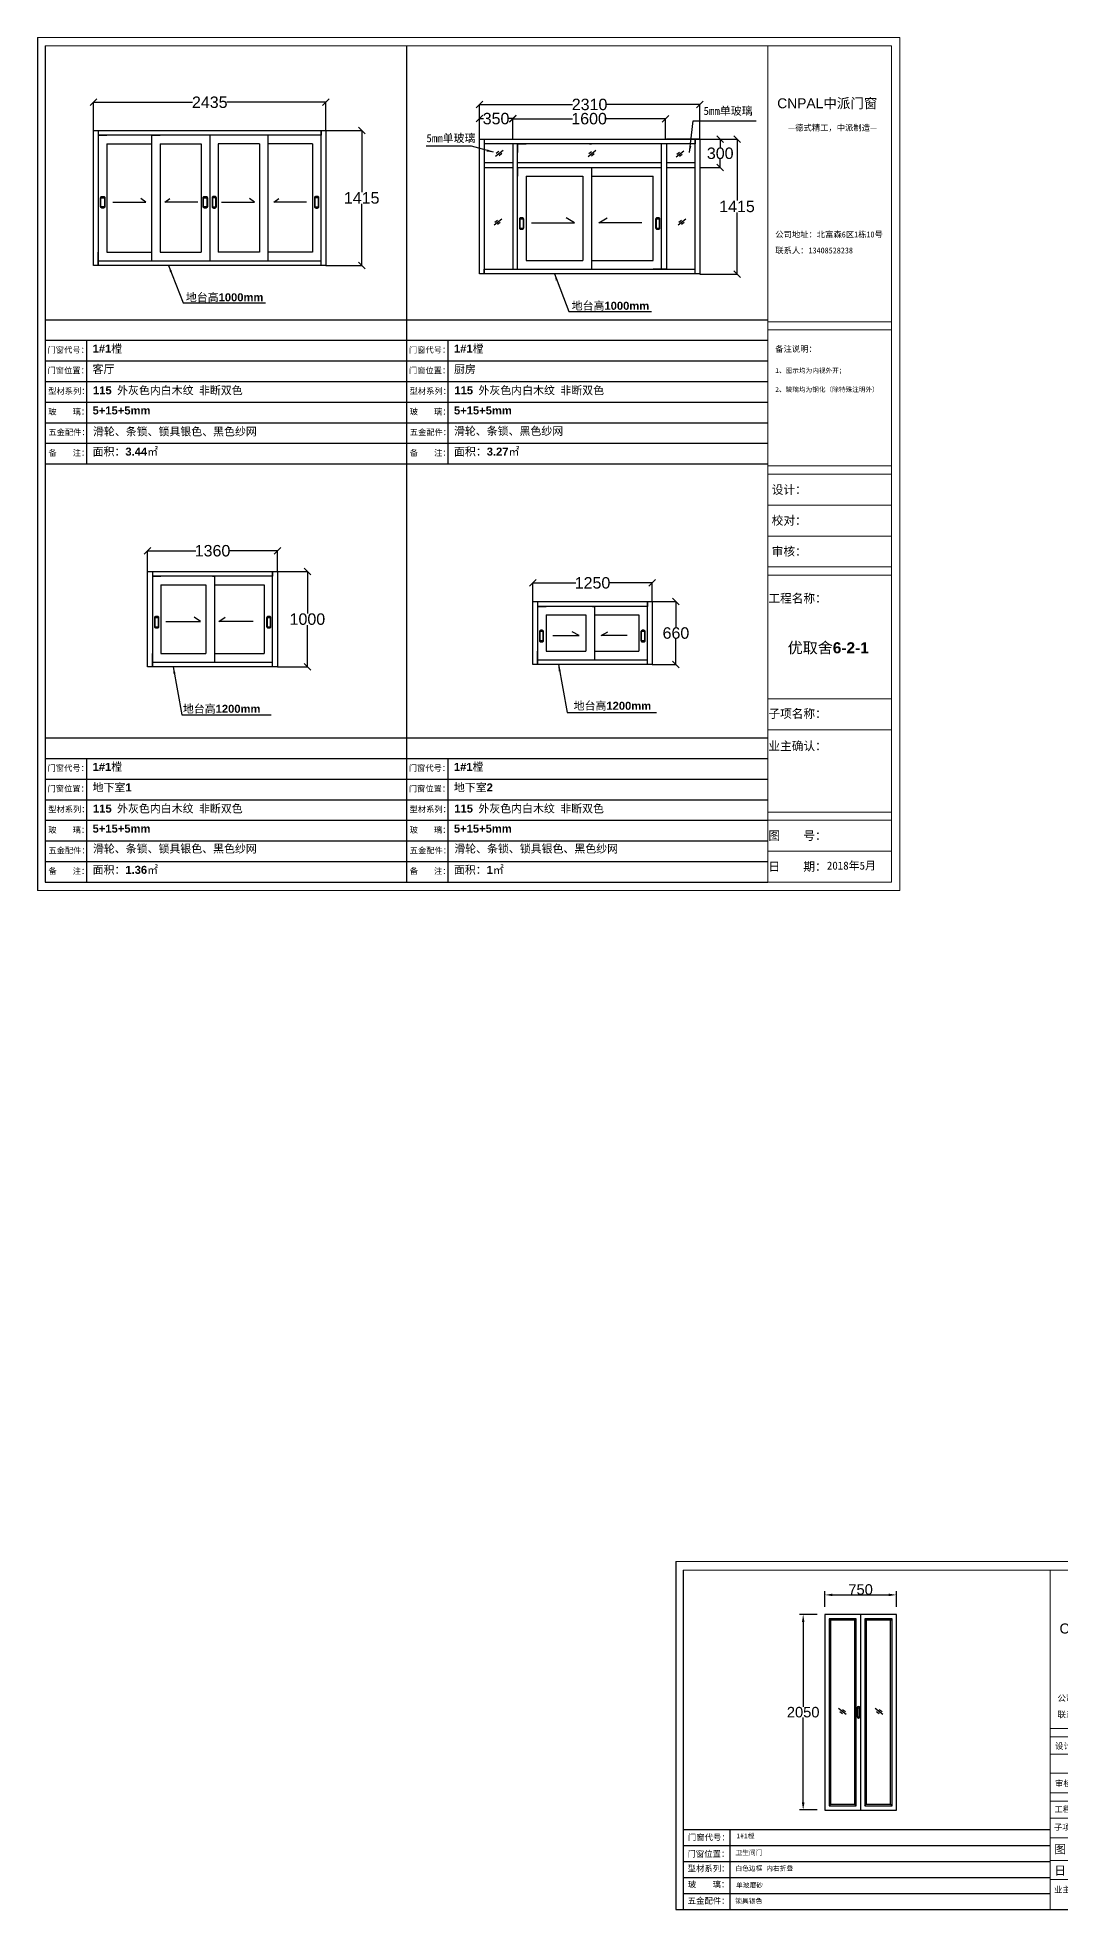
# Model space of a CAD drawing. Header units: inches. Extents: x -138455 to 599497, y -747149 to 13167.
# Drawn here: x 35812 to 46532, y -6471 to 13157 of the extents above; entities that cross this region are included whole.
import ezdxf

# ---------------------------------------------------------------- set-up
doc = ezdxf.new("R2010")
doc.units = ezdxf.units.IN
doc.header["$MEASUREMENT"] = 0
doc.header["$PDMODE"] = 35
doc.header["$PDSIZE"] = -3
doc.layers.add('0 @ 1', color=7, linetype='Continuous')
doc.styles.add('Annotative', font='arialbd.ttf')
doc.styles.add('MtXpl_', font='')
doc.styles.get("Standard").update_dxf_attribs({"font": 'arial.ttf'})
doc.styles.get('MtXpl_').set_extended_font_data('SimSun')
doc.dimstyles.new('Annotative', dxfattribs={"dimscale": 0, "dimtxt": 120, "dimasz": 70, "dimexe": 0.18, "dimexo": 0.0625, "dimgap": 0.09, "dimtad": 0, "dimtih": 1, "dimtoh": 1, "dimdec": 0, "dimzin": 0, "dimdsep": 46, "dimtxsty": 'Standard', "dimblk": 'OBLIQUE', "dimcen": 0.09, "dimadec": 0, "dimazin": 0, "dimtfac": 1, "dimtdec": 0, "dimtofl": 0, "dimtmove": 0, "dimatfit": 3, "dimfxl": 0, "dimtolj": 1, "dimtzin": 0, "dimarcsym": 0})
doc.dimstyles.get("Standard").update_dxf_attribs({"dimtxt": 80, "dimasz": 70, "dimexe": 40, "dimexo": 80, "dimgap": 0, "dimtad": 1, "dimtih": 1, "dimtoh": 1, "dimdec": 0, "dimzin": 0, "dimdsep": 46, "dimtxsty": 'Standard', "dimcen": 0.09, "dimadec": 0, "dimazin": 0, "dimtfac": 1, "dimtdec": 0, "dimtofl": 0, "dimtmove": 0, "dimatfit": 3, "dimfxl": 0, "dimtolj": 1, "dimtzin": 0, "dimarcsym": 0})

# ---------------------------------------------------------------- blocks, each defined once
blk = doc.blocks.new('*D47')
at = {"color": 0, "lineweight": -2, "transparency": 16777216}
for p, q in [((41751, 843), (41564, 843)), ((41604, 763), (41604, -126)), ((41604, -1127), (41604, -239)), ((41751, -1207), (41564, -1207))]:
    blk.add_line(p, q, dxfattribs=at)
at = {"color": 0, "transparency": 16777216}
for points in [[(41591, 763), (41618, 763), (41604, 843)], [(41591, -1127), (41618, -1127), (41604, -1207)]]:
    blk.add_solid(points, dxfattribs=at)
at = {"layer": 'Defpoints', "color": 0, "transparency": 16777216}
for p in [(41831, 843), (41604, -1207), (41831, -1207)]:
    blk.add_point(p, dxfattribs=at)
at = {"color": 0, "transparency": 16777216, "insert": (41604, -182), "char_height": 110, "attachment_point": 5}
blk.add_mtext('\\A1;2050', dxfattribs=at)
blk = doc.blocks.new('*D48')
at = {"color": 0, "lineweight": -2, "transparency": 16777216}
for p, q in [((41831, 923), (41831, 1088)), ((41911, 1048), (42501, 1048)), ((42581, 923), (42581, 1088))]:
    blk.add_line(p, q, dxfattribs=at)
at = {"color": 0, "transparency": 16777216}
for points in [[(41911, 1061), (41911, 1035), (41831, 1048)], [(42501, 1061), (42501, 1035), (42581, 1048)]]:
    blk.add_solid(points, dxfattribs=at)
at = {"layer": 'Defpoints', "color": 0, "transparency": 16777216}
for p in [(42581, 1048), (41831, 843), (42581, 843)]:
    blk.add_point(p, dxfattribs=at)
at = {"color": 0, "transparency": 16777216, "insert": (42206, 1104), "char_height": 110, "attachment_point": 5}
blk.add_mtext('\\A1;750', dxfattribs=at)
blk = doc.blocks.new('_Oblique')
at = {"color": 0, "linetype": 'ByBlock', "lineweight": -2}
blk.add_line((-0.5, -0.5), (0.5, 0.5), dxfattribs=at)
blk = doc.blocks.new('*D345')
at = {"color": 0, "lineweight": -2, "transparency": 16777216}
for p, q in [((36399, 12181), (36399, 12478)), ((36399, 12477), (37436, 12477)), ((38834, 12477), (37797, 12477)), ((38834, 12181), (38834, 12478))]:
    blk.add_line(p, q, dxfattribs=at)
at = {"layer": 'Defpoints', "color": 0, "transparency": 16777216}
for p in [(38834, 12477), (36399, 12181), (38834, 12181)]:
    blk.add_point(p, dxfattribs=at)
at = {"color": 0, "lineweight": -2, "transparency": 16777216, "xscale": 70, "yscale": 70, "zscale": 70, "rotation": 180}
blk.add_blockref('_Oblique', (36399, 12477), dxfattribs=at)
at = {"color": 0, "lineweight": -2, "transparency": 16777216, "xscale": 70, "yscale": 70, "zscale": 70}
blk.add_blockref('_Oblique', (38834, 12477), dxfattribs=at)
at = {"color": 0, "transparency": 16777216, "insert": (37617, 12477), "char_height": 120, "attachment_point": 5}
blk.add_mtext('\\A1;2435', dxfattribs=at)
blk = doc.blocks.new('*D346')
at = {"color": 0, "lineweight": -2, "transparency": 16777216}
for p, q in [((38834, 12181), (39209, 12181)), ((39209, 12181), (39209, 11535)), ((39209, 10766), (39209, 11412)), ((38834, 10766), (39209, 10766))]:
    blk.add_line(p, q, dxfattribs=at)
at = {"layer": 'Defpoints', "color": 0, "transparency": 16777216}
for p in [(38834, 12181), (38834, 10766), (39209, 10766)]:
    blk.add_point(p, dxfattribs=at)
at = {"color": 0, "lineweight": -2, "transparency": 16777216, "xscale": 70, "yscale": 70, "zscale": 70}
for p, rotation in [((39209, 12181), 90), ((39209, 10766), 270)]:
    blk.add_blockref('_Oblique', p, dxfattribs=dict(at, rotation=rotation))
at = {"color": 0, "transparency": 16777216, "insert": (39209, 11474), "char_height": 120, "attachment_point": 5}
blk.add_mtext('\\A1;1415', dxfattribs=at)
blk = doc.blocks.new('*D355')
at = {"color": 0, "lineweight": -2, "transparency": 16777216}
for p, q in [((36966, 7558), (36966, 7776)), ((36966, 7775), (37472, 7775)), ((38326, 7775), (37819, 7775)), ((38326, 7558), (38326, 7776))]:
    blk.add_line(p, q, dxfattribs=at)
at = {"layer": 'Defpoints', "color": 0, "transparency": 16777216}
for p in [(38326, 7775), (36966, 7558), (38326, 7558)]:
    blk.add_point(p, dxfattribs=at)
at = {"color": 0, "lineweight": -2, "transparency": 16777216, "xscale": 70, "yscale": 70, "zscale": 70, "rotation": 180}
blk.add_blockref('_Oblique', (36966, 7775), dxfattribs=at)
at = {"color": 0, "lineweight": -2, "transparency": 16777216, "xscale": 70, "yscale": 70, "zscale": 70}
blk.add_blockref('_Oblique', (38326, 7775), dxfattribs=at)
at = {"color": 0, "transparency": 16777216, "insert": (37646, 7775), "char_height": 120, "attachment_point": 5}
blk.add_mtext('\\A1;1360', dxfattribs=at)
blk = doc.blocks.new('*D356')
at = {"color": 0, "lineweight": -2, "transparency": 16777216}
for p, q in [((38326, 7558), (38640, 7558)), ((38640, 7558), (38640, 7119)), ((38640, 6558), (38640, 6996)), ((38326, 6558), (38640, 6558))]:
    blk.add_line(p, q, dxfattribs=at)
at = {"layer": 'Defpoints', "color": 0, "transparency": 16777216}
for p in [(38326, 7558), (38326, 6558), (38640, 6558)]:
    blk.add_point(p, dxfattribs=at)
at = {"color": 0, "lineweight": -2, "transparency": 16777216, "xscale": 70, "yscale": 70, "zscale": 70}
for p, rotation in [((38640, 7558), 90), ((38640, 6558), 270)]:
    blk.add_blockref('_Oblique', p, dxfattribs=dict(at, rotation=rotation))
at = {"color": 0, "transparency": 16777216, "insert": (38640, 7058), "char_height": 120, "attachment_point": 5}
blk.add_mtext('\\A1;1000', dxfattribs=at)
blk = doc.blocks.new('*D357')
at = {"color": 0, "lineweight": -2, "transparency": 16777216}
for p, q in [((41003, 7242), (41003, 7438)), ((41003, 7438), (41454, 7438)), ((42253, 7438), (41801, 7438)), ((42253, 7242), (42253, 7438))]:
    blk.add_line(p, q, dxfattribs=at)
at = {"layer": 'Defpoints', "color": 0, "transparency": 16777216}
for p in [(42253, 7438), (41003, 7242), (42253, 7242)]:
    blk.add_point(p, dxfattribs=at)
at = {"color": 0, "lineweight": -2, "transparency": 16777216, "xscale": 70, "yscale": 70, "zscale": 70, "rotation": 180}
blk.add_blockref('_Oblique', (41003, 7438), dxfattribs=at)
at = {"color": 0, "lineweight": -2, "transparency": 16777216, "xscale": 70, "yscale": 70, "zscale": 70}
blk.add_blockref('_Oblique', (42253, 7438), dxfattribs=at)
at = {"color": 0, "transparency": 16777216, "insert": (41628, 7438), "char_height": 120, "attachment_point": 5}
blk.add_mtext('\\A1;1250', dxfattribs=at)
blk = doc.blocks.new('*D358')
at = {"color": 0, "lineweight": -2, "transparency": 16777216}
for p, q in [((42253, 7242), (42502, 7242)), ((42502, 7242), (42502, 6974)), ((42502, 6582), (42502, 6851)), ((42253, 6582), (42502, 6582))]:
    blk.add_line(p, q, dxfattribs=at)
at = {"layer": 'Defpoints', "color": 0, "transparency": 16777216}
for p in [(42253, 7242), (42253, 6582), (42502, 6582)]:
    blk.add_point(p, dxfattribs=at)
at = {"color": 0, "lineweight": -2, "transparency": 16777216, "xscale": 70, "yscale": 70, "zscale": 70}
for p, rotation in [((42502, 7242), 90), ((42502, 6582), 270)]:
    blk.add_blockref('_Oblique', p, dxfattribs=dict(at, rotation=rotation))
at = {"color": 0, "transparency": 16777216, "insert": (42502, 6912), "char_height": 120, "attachment_point": 5}
blk.add_mtext('\\A1;660', dxfattribs=at)
blk = doc.blocks.new('*D41')
at = {"color": 0, "lineweight": -2, "transparency": 16777216}
for p, q in [((31363, -7867), (31363, -7505)), ((31363, -7505), (32338, -7505)), ((33673, -7505), (32698, -7505)), ((33673, -7867), (33673, -7505))]:
    blk.add_line(p, q, dxfattribs=at)
at = {"layer": 'Defpoints', "color": 0, "transparency": 16777216}
for p in [(33673, -7505), (31363, -7867), (33673, -7867)]:
    blk.add_point(p, dxfattribs=at)
at = {"color": 0, "lineweight": -2, "transparency": 16777216, "xscale": 70, "yscale": 70, "zscale": 70, "rotation": 180}
blk.add_blockref('_Oblique', (31363, -7505), dxfattribs=at)
at = {"color": 0, "lineweight": -2, "transparency": 16777216, "xscale": 70, "yscale": 70, "zscale": 70}
blk.add_blockref('_Oblique', (33673, -7505), dxfattribs=at)
at = {"color": 0, "transparency": 16777216, "insert": (32518, -7505), "char_height": 120, "attachment_point": 5}
blk.add_mtext('\\A1;2310', dxfattribs=at)
blk = doc.blocks.new('*D42')
at = {"color": 0, "lineweight": -2, "transparency": 16777216}
for p, q in [((31363, -7867), (31363, -7653)), ((31363, -7653), (31406, -7653)), ((31713, -7653), (31671, -7653)), ((31713, -7867), (31713, -7653))]:
    blk.add_line(p, q, dxfattribs=at)
at = {"layer": 'Defpoints', "color": 0, "transparency": 16777216}
for p in [(31713, -7653), (31363, -7867), (31713, -7867)]:
    blk.add_point(p, dxfattribs=at)
at = {"color": 0, "lineweight": -2, "transparency": 16777216, "xscale": 70, "yscale": 70, "zscale": 70, "rotation": 180}
blk.add_blockref('_Oblique', (31363, -7653), dxfattribs=at)
at = {"color": 0, "lineweight": -2, "transparency": 16777216, "xscale": 70, "yscale": 70, "zscale": 70}
blk.add_blockref('_Oblique', (31713, -7653), dxfattribs=at)
at = {"color": 0, "transparency": 16777216, "insert": (31538, -7653), "char_height": 120, "attachment_point": 5}
blk.add_mtext('\\A1;350', dxfattribs=at)
blk = doc.blocks.new('*D43')
at = {"color": 0, "lineweight": -2, "transparency": 16777216}
for p, q in [((31713, -7867), (31713, -7654)), ((31713, -7654), (32340, -7654)), ((33313, -7654), (32687, -7654)), ((33313, -7867), (33313, -7654))]:
    blk.add_line(p, q, dxfattribs=at)
at = {"layer": 'Defpoints', "color": 0, "transparency": 16777216}
for p in [(33313, -7654), (31713, -7867), (33313, -7867)]:
    blk.add_point(p, dxfattribs=at)
at = {"color": 0, "lineweight": -2, "transparency": 16777216, "xscale": 70, "yscale": 70, "zscale": 70, "rotation": 180}
blk.add_blockref('_Oblique', (31713, -7654), dxfattribs=at)
at = {"color": 0, "lineweight": -2, "transparency": 16777216, "xscale": 70, "yscale": 70, "zscale": 70}
blk.add_blockref('_Oblique', (33313, -7654), dxfattribs=at)
at = {"color": 0, "transparency": 16777216, "insert": (32513, -7654), "char_height": 120, "attachment_point": 5}
blk.add_mtext('\\A1;1600', dxfattribs=at)
blk = doc.blocks.new('*D44')
at = {"color": 0, "lineweight": -2, "transparency": 16777216}
for p, q in [((33673, -7867), (34064, -7867)), ((34063, -7867), (34063, -8513)), ((34063, -9282), (34063, -8636)), ((33673, -9282), (34064, -9282))]:
    blk.add_line(p, q, dxfattribs=at)
at = {"layer": 'Defpoints', "color": 0, "transparency": 16777216}
for p in [(33673, -7867), (33673, -9282), (34063, -9282)]:
    blk.add_point(p, dxfattribs=at)
at = {"color": 0, "lineweight": -2, "transparency": 16777216, "xscale": 70, "yscale": 70, "zscale": 70}
for p, rotation in [((34063, -7867), 90), ((34063, -9282), 270)]:
    blk.add_blockref('_Oblique', p, dxfattribs=dict(at, rotation=rotation))
at = {"color": 0, "transparency": 16777216, "insert": (34063, -8574), "char_height": 120, "attachment_point": 5}
blk.add_mtext('\\A1;1415', dxfattribs=at)
blk = doc.blocks.new('*D45')
at = {"color": 0, "lineweight": -2, "transparency": 16777216}
for p, q in [((33673, -7867), (33887, -7867)), ((33887, -7867), (33887, -7955)), ((33673, -8167), (33887, -8167)), ((33887, -8167), (33887, -8078))]:
    blk.add_line(p, q, dxfattribs=at)
at = {"layer": 'Defpoints', "color": 0, "transparency": 16777216}
for p in [(33673, -7867), (33673, -8167), (33887, -8167)]:
    blk.add_point(p, dxfattribs=at)
at = {"color": 0, "lineweight": -2, "transparency": 16777216, "xscale": 70, "yscale": 70, "zscale": 70}
for p, rotation in [((33887, -7867), 90), ((33887, -8167), 270)]:
    blk.add_blockref('_Oblique', p, dxfattribs=dict(at, rotation=rotation))
at = {"color": 0, "transparency": 16777216, "insert": (33887, -8017), "char_height": 120, "attachment_point": 5}
blk.add_mtext('\\A1;300', dxfattribs=at)
blk = doc.blocks.new('hh1xz')
at = {"lineweight": 5}
for p, q in [((40270.8, 1396.5), (45594.7, 1396.5)), ((45594.7, 1396.5), (45594.7, -2250.9)), ((40345.5, 1308.8), (45507, 1308.8)), ((44191.2, 1308.8), (44191.2, -2250.9)), ((45507, 1308.8), (45507, -2250.9)), ((44191.2, -352.4), (45507, -352.4)), ((44191.2, -440.1), (45507, -440.1)), ((44191.2, -621), (45507, -621)), ((44191.2, -822.1), (45507, -822.1)), ((44191.2, -1026.5), (45507, -1026.5)), ((44191.2, -1114.2), (45507, -1114.2)), ((44191.2, -1291.6), (45507, -1291.6)), ((44191.2, -1499.5), (45507, -1499.5)), ((44191.2, -1735.6), (45507, -1735.6)), ((44191.2, -1934.6), (45507, -1934.6))]:
    blk.add_line(p, q, dxfattribs=at)
for p, q in [((40270.8, 1396.5), (40270.8, -2250.9)), ((40345.5, 1308.8), (40345.5, -2250.9)), ((41890.7, 782.6), (41875.7, 797.6)), ((42145.7, 782.6), (42160.7, 797.6)), ((42205.7, 842.6), (42205.7, -1207.4)), ((42265.7, 782.6), (42250.7, 797.6)), ((42520.7, 782.6), (42535.7, 797.6)), ((42053.5, -207.1), (41973.8, -143.7)), ((42016.5, -200.1), (41988.5, -177.3)), ((42046.4, -177.3), (42017.7, -155.7)), ((42168.9, -135.8), (42168.9, -228.7)), ((42173.3, -135.5), (42173.3, -229.4)), ((42173.3, -135.5), (42193, -135.5)), ((42193, -229.4), (42193, -135.5)), ((42196.9, -228.7), (42196.9, -135.8)), ((42437.5, -207.1), (42357.8, -143.7)), ((42400.5, -200.1), (42372.5, -177.3)), ((42430.4, -177.3), (42401.8, -155.7)), ((42173.3, -229.4), (42193, -229.4)), ((41890.7, -1147.4), (41875.7, -1162.4)), ((42160.7, -1162.4), (42145.7, -1147.4)), ((42250.7, -1162.4), (42265.7, -1147.4)), ((42520.7, -1147.4), (42535.7, -1162.4)), ((40345.5, -1412.2), (44191.2, -1412.2)), ((40835, -1412.2), (40835, -2250.9)), ((40345.5, -1579.9), (44191.2, -1579.9)), ((40345.5, -1747.7), (44191.2, -1747.7)), ((40345.5, -1915.4), (44191.2, -1915.4)), ((40345.5, -2083.2), (44191.2, -2083.2)), ((40270.8, -2250.9), (45594.7, -2250.9))]:
    blk.add_line(p, q)
for points in [[(41830.7, -1207.4), (42580.7, -1207.4), (42580.7, 842.6), (41830.7, 842.6)], [(42145.7, 782.6), (41890.7, 782.6), (41890.7, -1147.4), (42145.7, -1147.4)], [(42265.7, 782.6), (42265.7, -1147.4), (42520.7, -1147.4), (42520.7, 782.6)]]:
    blk.add_lwpolyline(points, close=True)
for points in [[(42160.7, 797.6), (41875.7, 797.6), (41875.7, -1162.4), (42160.7, -1162.4), (42160.7, 797.6)], [(42250.7, -1162.4), (42535.7, -1162.4), (42535.7, 797.6), (42250.7, 797.6), (42250.7, -1162.4)]]:
    blk.add_lwpolyline(points)
for centre, start, end in [((42182.9, -135.8), 90, 180), ((42182.9, -135.8), 0, 90), ((42182.9, -228.7), 180, 270), ((42182.9, -228.7), 270, 0)]:
    blk.add_arc(centre, 14, start, end)
blk.add_text('CNPAL', height=105.26).set_placement((44290.1, 643.1))
at = {"style": 'MtXpl_'}
for s, height, p in [('中派门窗', 105.26, (44780.5, 643.1)), ('—德式精工，中派制造—', 63.159, (44404.2, 403.4)), ('公司地址：北富森6区1栋10号', 63.159, (44269.2, -67.4)), ('联系人：15328009438', 63.159, (44269.2, -237.8)), ('设计：', 62.77, (44243.8, -567.8)), ('审核:', 62.77, (44242.7, -960.1)), ('工程名称:', 62.77, (44237.6, -1231.5)), ('朗基少东家', 62.77, (44690.6, -1227.5)), ('子项名称:', 62.77, (44232.8, -1419.2)), ('门窗代号：', 62.77, (40395.5, -1525.8)), ('图    号：', 90.95, (44234.7, -1663.5)), ('门窗位置：', 62.77, (40391.1, -1698.6)), ('型材系列：', 62.77, (40393.4, -1852.2)), ('玻    璃：', 62.77, (40395.9, -2018.7)), ('日    期：', 90.95, (44234.7, -1888.1)), ('五金配件：', 62.77, (40393.6, -2190.8)), ('业主确认：', 62.77, (44232.7, -2073.4))]:
    blk.add_text(s, height=height, dxfattribs=at).set_placement(p)
at = {"layer": '0 @ 1', "char_height": 50.518, "attachment_point": 1, "style": 'Annotative'}
for s, insert in [('{\\fSimSun|b1|i0|c134|p2;1#1樘}', (40904.4, -1453.4)), ('{\\fSimSun|b1|i0|c134|p2;卫生间门}', (40894.1, -1628.9)), ('{\\fSimSun|b1|i0|c134|p2;单玻磨砂}', (40900.1, -1969.5)), ('{\\fSimSun|b1|i0|c134|p2;白色边框 内右折叠}', (40894.1, -1793.7)), ('{\\fSimSun|b1|i0|c134|p2;锁具银色}', (40892.5, -2133.9))]:
    blk.add_mtext_dynamic_manual_height_columns(s, width=4396.385, gutter_width=903.5, heights=[0], dxfattribs=dict(at, insert=insert))
dim = blk.add_linear_dim(base=(42580.7, 1048), p1=(41830.7, 842.6), p2=(42580.7, 842.6), dimstyle='Standard', override={"dimtxt": 110, "dimasz": 80})
dim.commit()
dim.dimension.update_dxf_attribs({"geometry": '*D48', "text_midpoint": (42205.7, 1104.2)})
dim = blk.add_linear_dim(base=(41604.4, -1207.4), p1=(41830.7, 842.6), p2=(41830.7, -1207.4), angle=90, dimstyle='Standard', override={"dimtxt": 110, "dimasz": 80})
dim.commit()
dim.dimension.update_dxf_attribs({"geometry": '*D47', "text_midpoint": (41604.4, -182.4)})
blk = doc.blocks.new('1231asd')
for p, q in [((31363.3, -7866.6), (33673.3, -7866.6)), ((31363.3, -9281.6), (31363.3, -7866.6)), ((31363.3, -7866.6), (31413.3, -7866.6)), ((31413.3, -7866.6), (31413.3, -9281.6)), ((31413.3, -7866.6), (31413.3, -8166.6)), ((33623.3, -7916.6), (31413.3, -7916.6)), ((31532.3, -8045.4), (31612, -7982)), ((31539.4, -8015.6), (31568, -7994)), ((31569.3, -8038.5), (31597.3, -8015.6)), ((31713.3, -7916.6), (31713.3, -9231.6)), ((31763.3, -9231.6), (31763.3, -7916.6)), ((31763.3, -7916.6), (31853.3, -7916.6)), ((31763.3, -7916.6), (31763.3, -8006.6)), ((32538.3, -7916.6), (32448.3, -7916.6)), ((32502.4, -8048.6), (32582.1, -7985.2)), ((32509.5, -8018.8), (32538.2, -7997.2)), ((32518.3, -7916.6), (32538.3, -7916.6)), ((32539.4, -8041.7), (32567.4, -8018.8)), ((33273.3, -9231.6), (33273.3, -7916.6)), ((33673.3, -7866.6), (33323.3, -7866.6)), ((33323.3, -7916.6), (33323.3, -9231.6)), ((33424.7, -8055), (33504.4, -7991.6)), ((33431.8, -8025.2), (33460.4, -8003.6)), ((33461.7, -8048.1), (33489.7, -8025.2)), ((33623.3, -9281.6), (33623.3, -7866.6)), ((33623.3, -7866.6), (33623.3, -7916.6)), ((33673.3, -7866.6), (33673.3, -9281.6)), ((31713.3, -8116.6), (31413.3, -8116.6)), ((31413.3, -8166.6), (31713.3, -8166.6)), ((33273.3, -8116.6), (31763.3, -8116.6)), ((31763.3, -8166.6), (33273.3, -8166.6)), ((31763.3, -8166.6), (31763.3, -8256.6)), ((32538.3, -8166.6), (32538.3, -9231.6)), ((33623.3, -8116.6), (33323.3, -8116.6)), ((33323.3, -8166.6), (33623.3, -8166.6)), ((33623.3, -8166.6), (33623.3, -8116.6)), ((31853.3, -8256.6), (31853.3, -9141.6)), ((31853.3, -8256.6), (32448.3, -8256.6)), ((32448.3, -8256.6), (32448.3, -9141.6)), ((32538.3, -8256.6), (33183.3, -8256.6)), ((33183.3, -9141.6), (33183.3, -8256.6)), ((31517.4, -8767.9), (31597.1, -8704.6)), ((31524.5, -8738.1), (31553.1, -8716.5)), ((31554.4, -8761), (31582.4, -8738.1)), ((31909.4, -8746.3), (32360.2, -8746.3)), ((32360.2, -8746.3), (32272, -8691.8)), ((32614.5, -8746.3), (32702.7, -8691.8)), ((33065.3, -8746.3), (32614.5, -8746.3)), ((33445.7, -8767.9), (33525.4, -8704.6)), ((33452.8, -8738.1), (33481.5, -8716.5)), ((33482.7, -8761), (33510.7, -8738.1)), ((31763.3, -9231.6), (31763.3, -9141.6)), ((31853.3, -9141.6), (32448.3, -9141.6)), ((32538.3, -9141.6), (33183.3, -9141.6)), ((33673.3, -9281.6), (31363.3, -9281.6)), ((31413.3, -9281.6), (31413.3, -9231.6)), ((31413.3, -9231.6), (33623.3, -9231.6)), ((33273.3, -9231.6), (33183.3, -9231.6)), ((33323.3, -9231.6), (33273.3, -9231.6)), ((33673.3, -9281.6), (33623.3, -9281.6))]:
    blk.add_line(p, q)
for points in [[(31814.4, -8692.3), (31797.2, -8692.3, 0.4142136), (31783.2, -8706.3), (31783.2, -8799.1, 0.4142136), (31797.2, -8813.1), (31814.4, -8813.1, 0.4142136), (31828.4, -8799.1), (31828.4, -8706.3, 0.4142136)], [(33241.4, -8692.3), (33224.1, -8692.3, 0.4142136), (33210.1, -8706.3), (33210.1, -8799.1, 0.4142136), (33224.1, -8813.1), (33241.4, -8813.1, 0.4142136), (33255.4, -8799.1), (33255.4, -8706.3, 0.4142136)]]:
    blk.add_lwpolyline(points, format="xyb", close=True)
for points in [[(31824.5, -8705.9), (31787.6, -8705.9), (31787.6, -8799.8), (31824.5, -8799.8)], [(33251.4, -8705.9), (33214.6, -8705.9), (33214.6, -8799.8), (33251.4, -8799.8)]]:
    blk.add_lwpolyline(points, close=True)
at = {"layer": '0 @ 1', "style": 'Annotative'}
blk.add_text('地台高1000mm', height=83.88, dxfattribs=at).set_placement((32330.7, -9657.2))
at = {"layer": '0 @ 1', "char_height": 83.883, "attachment_point": 1, "style": 'Annotative'}
for insert in [(33712.2, -7530.3), (30808.1, -7816.1)]:
    blk.add_mtext_dynamic_manual_height_columns('{\\fSimSun|b1|i0|c134|p2;5mm单玻璃}', width=551.728, gutter_width=903.5, heights=[0], dxfattribs=dict(at, insert=insert))
at = {"layer": '0 @ 1'}
for base, p1, p2, picture, middle in [((33673.3, -7505), (31363.3, -7866.6), (33673.3, -7866.6), '*D41', (32518.3, -7505)), ((31713.3, -7652.7), (31363.3, -7866.6), (31713.3, -7866.6), '*D42', (31538.3, -7652.7)), ((33313.3, -7653.9), (31713.3, -7866.6), (33313.3, -7866.6), '*D43', (32513.3, -7653.9))]:
    dim = blk.add_linear_dim(base=base, p1=p1, p2=p2, dimstyle='Annotative', override={"dimscale": 1, "dimtix": 0, "dimtofl": 0, "dimtmove": 0, "dimatfit": 1}, dxfattribs=at)
    dim.commit()
    dim.dimension.update_dxf_attribs({"geometry": picture, "text_midpoint": middle, "dimtype": 128})
for base, p2, picture, middle in [((34063.4, -9281.6), (33673.3, -9281.6), '*D44', (34063.4, -8574.1)), ((33886.6, -8166.6), (33673.3, -8166.6), '*D45', (33886.6, -8016.6))]:
    dim = blk.add_linear_dim(base=base, p1=(33673.3, -7866.6), p2=p2, angle=90, dimstyle='Annotative', override={"dimscale": 1, "dimtix": 0, "dimtofl": 0, "dimtmove": 0, "dimatfit": 1}, dxfattribs=at)
    dim.commit()
    dim.dimension.update_dxf_attribs({"geometry": picture, "text_midpoint": middle})
for points in [[(33565.8, -8008), (33601.9, -7674.5), (34263.9, -7674.5)], [(31510, -8005.7), (31282.2, -7940.9), (30804.6, -7940.9)], [(32149.8, -9281.6), (32301.1, -9674.1), (33166.6, -9674.1)]]:
    blk.add_leader(points, dimstyle='Annotative', override={"dimscale": 1, "dimgap": 0.09, "dimtad": 0}, dxfattribs=at)

msp = doc.modelspace()

# ---------------------------------------------------------------- linework, layer by layer
at = {"lineweight": 5}
for p, q in [((35811.6, 13157), (44848.6, 13157)), ((44848.6, 13157), (44848.6, 4214.6)), ((35891.6, 13070.6), (44762.2, 13070.6)), ((43466.2, 13070.6), (43466.2, 4301)), ((44762.2, 13070.6), (44762.2, 4301)), ((43466.2, 10176.2), (44762.2, 10176.2)), ((43466.2, 10089.8), (44762.2, 10089.8)), ((43466.2, 8664.2), (44762.2, 8664.2)), ((43466.2, 8577.8), (44762.2, 8577.8)), ((43466.2, 8253.8), (44762.2, 8253.8)), ((43466.2, 7929.8), (44762.2, 7929.8)), ((43466.2, 7605.8), (44762.2, 7605.8)), ((43466.2, 7519.4), (44762.2, 7519.4)), ((43466.2, 6223.4), (44762.2, 6223.4)), ((43466.2, 5899.4), (44762.2, 5899.4)), ((43466.2, 5035.4), (44762.2, 5035.4)), ((43466.2, 4949), (44762.2, 4949)), ((43466.2, 4625), (44762.2, 4625)), ((35811.6, 4214.6), (44848.6, 4214.6)), ((35891.6, 4301), (44762.2, 4301)), ((43466.2, 4301), (44762.2, 4301))]:
    msp.add_line(p, q, dxfattribs=at)
for p, q in [((35811.6, 13157), (35811.6, 4214.6)), ((35891.6, 13070.6), (35891.6, 4301)), ((39678.5, 13070.6), (39678.5, 4301)), ((36399.2, 12181.2), (38834.2, 12181.2)), ((36399.2, 10766.2), (36399.2, 12181.2)), ((36399.2, 12181.2), (36449.2, 12181.2)), ((36449.2, 12181.2), (36449.2, 10766.2)), ((38784.2, 10766.2), (38784.2, 12181.2)), ((38784.2, 12181.2), (38784.2, 12131.2)), ((38834.2, 12181.2), (38834.2, 10766.2)), ((38784.2, 12131.2), (36449.2, 12131.2)), ((36449.2, 12131.2), (36449.2, 12041.2)), ((36449.2, 12131.2), (36539.2, 12131.2)), ((36539.2, 12041.2), (37006.7, 12041.2)), ((36539.2, 12041.2), (36539.2, 10906.2)), ((37616.7, 12131.2), (37006.7, 12131.2)), ((37006.7, 12131.2), (37006.7, 10816.2)), ((37006.7, 12131.2), (37096.7, 12131.2)), ((37096.7, 12041.2), (37526.7, 12041.2)), ((37096.7, 12041.2), (37096.7, 10906.2)), ((37616.7, 12131.2), (37526.7, 12131.2)), ((37526.7, 12041.2), (37526.7, 10906.2)), ((37616.7, 12131.2), (37616.7, 10816.2)), ((38136.7, 12041.2), (37706.7, 12041.2)), ((37706.7, 12041.2), (37706.7, 10906.2)), ((38136.7, 12041.2), (38136.7, 10906.2)), ((38226.7, 12131.2), (38226.7, 10816.2)), ((38694.2, 12041.2), (38226.7, 12041.2)), ((38694.2, 12041.2), (38694.2, 10906.2)), ((36602.2, 11431.5), (36946.1, 11431.5)), ((36946.1, 11431.5), (36894, 11467.1)), ((37148, 11431.5), (37200.1, 11467.1)), ((37491.9, 11431.5), (37148, 11431.5)), ((37741.5, 11431.5), (38085.4, 11431.5)), ((38085.4, 11431.5), (38033.3, 11467.1)), ((38287.3, 11431.5), (38339.4, 11467.1)), ((38631.2, 11431.5), (38287.3, 11431.5)), ((36449.2, 10816.2), (36449.2, 10906.2)), ((36449.2, 10766.2), (36449.2, 10816.2)), ((36449.2, 10816.2), (38784.2, 10816.2)), ((36539.2, 10906.2), (37006.7, 10906.2)), ((37096.7, 10906.2), (37526.7, 10906.2)), ((38136.7, 10906.2), (37706.7, 10906.2)), ((38694.2, 10906.2), (38226.7, 10906.2)), ((38834.2, 10766.2), (36399.2, 10766.2)), ((38834.2, 10766.2), (38784.2, 10766.2)), ((35891.6, 10197.8), (43466.2, 10197.8)), ((35891.6, 9981.8), (43466.2, 9981.8)), ((36324.4, 9981.8), (36324.4, 8685.8)), ((40111.3, 9981.8), (40111.3, 8685.8)), ((35891.6, 9765.8), (43466.2, 9765.8)), ((35891.6, 9549.8), (43466.2, 9549.8)), ((35891.6, 9333.8), (43466.2, 9333.8)), ((35891.6, 9117.8), (43466.2, 9117.8)), ((35891.6, 8901.8), (43466.2, 8901.8)), ((35891.6, 8685.8), (43466.2, 8685.8)), ((36965.6, 7557.6), (38325.6, 7557.6)), ((36965.6, 6557.6), (36965.6, 7557.6)), ((36965.6, 7557.6), (37015.6, 7557.6)), ((37015.6, 7557.6), (37015.6, 6557.6)), ((38275.6, 7507.6), (37015.6, 7507.6)), ((37015.6, 7507.6), (37105.6, 7507.6)), ((37015.6, 7507.6), (37015.6, 7417.6)), ((37665.6, 7507.6), (37575.6, 7507.6)), ((37645.6, 7507.6), (37665.6, 7507.6)), ((37665.6, 7507.6), (37665.6, 6607.6)), ((38275.6, 7507.6), (38185.6, 7507.6)), ((38275.6, 6557.6), (38275.6, 7557.6)), ((38275.6, 7557.6), (38275.6, 7507.6)), ((38325.6, 7557.6), (38325.6, 6557.6)), ((37105.6, 7417.6), (37105.6, 6697.6)), ((37105.6, 7417.6), (37575.6, 7417.6)), ((37575.6, 7417.6), (37575.6, 6697.6)), ((37665.6, 7417.6), (38185.6, 7417.6)), ((38185.6, 7417.6), (38185.6, 6697.6)), ((37518.3, 7032.5), (37454.8, 7079.3)), ((37713.5, 7032.5), (37777, 7079.3)), ((41002.7, 7242.2), (42252.7, 7242.2)), ((41002.7, 6582.2), (41002.7, 7242.2)), ((41002.7, 7242.2), (41052.7, 7242.2)), ((41052.7, 7242.2), (41052.7, 6582.2)), ((42202.7, 7192.2), (41052.7, 7192.2)), ((41052.7, 7192.2), (41142.7, 7192.2)), ((41052.7, 7192.2), (41052.7, 7102.2)), ((41142.7, 7102.2), (41142.7, 6722.2)), ((41142.7, 7102.2), (41557.7, 7102.2)), ((41647.7, 7192.2), (41557.7, 7192.2)), ((41557.7, 7102.2), (41557.7, 6722.2)), ((41627.7, 7192.2), (41647.7, 7192.2)), ((41647.7, 7192.2), (41647.7, 6632.2)), ((41647.7, 7102.2), (42112.7, 7102.2)), ((42202.7, 7192.2), (42112.7, 7192.2)), ((42112.7, 7102.2), (42112.7, 6722.2)), ((42202.7, 6582.2), (42202.7, 7242.2)), ((42202.7, 7242.2), (42202.7, 7192.2)), ((42252.7, 7242.2), (42252.7, 6582.2)), ((37158.3, 7032.5), (37518.3, 7032.5)), ((38073.6, 7032.5), (37713.5, 7032.5)), ((41213.3, 6887.7), (41486.7, 6887.7)), ((41486.7, 6887.7), (41414, 6923.7)), ((41717, 6887.7), (41789.7, 6923.7)), ((41990.4, 6887.7), (41717, 6887.7)), ((37015.6, 6607.6), (37015.6, 6697.6)), ((37105.6, 6697.6), (37575.6, 6697.6)), ((37665.6, 6697.6), (38185.6, 6697.6)), ((41052.7, 6632.2), (41052.7, 6722.2)), ((41142.7, 6722.2), (41557.7, 6722.2)), ((41647.7, 6722.2), (42112.7, 6722.2)), ((38325.6, 6557.6), (36965.6, 6557.6)), ((37015.6, 6557.6), (37015.6, 6607.6)), ((37015.6, 6607.6), (38275.6, 6607.6)), ((38325.6, 6557.6), (38275.6, 6557.6)), ((42252.7, 6582.2), (41002.7, 6582.2)), ((41052.7, 6582.2), (41052.7, 6632.2)), ((41052.7, 6632.2), (42202.7, 6632.2)), ((42252.7, 6582.2), (42202.7, 6582.2)), ((35891.6, 5813), (43466.2, 5813)), ((35891.6, 5597), (43466.2, 5597)), ((36324.4, 5597), (36324.4, 4301)), ((36324.4, 5597), (36324.4, 4301)), ((40110.5, 5597), (40110.5, 4301)), ((35891.6, 5381), (43466.2, 5381)), ((35891.6, 5165), (43466.2, 5165)), ((35891.6, 4949), (43466.2, 4949)), ((35891.6, 4733), (43466.2, 4733)), ((35891.6, 4517), (43466.2, 4517)), ((35891.6, 4301), (43466.2, 4301))]:
    msp.add_line(p, q)
for points in [[(36486.9, 11489.6), (36504.1, 11489.6, -0.4142136), (36518.1, 11475.6), (36518.1, 11382.8, -0.4142136), (36504.1, 11368.8), (36486.9, 11368.8, -0.4142136), (36472.9, 11382.8), (36472.9, 11475.6, -0.4142136)], [(36486.9, 11489.6), (36504.1, 11489.6, -0.4142136), (36518.1, 11475.6), (36518.1, 11382.8, -0.4142136), (36504.1, 11368.8), (36486.9, 11368.8, -0.4142136), (36472.9, 11382.8), (36472.9, 11475.6, -0.4142136)], [(37561.3, 11489.6), (37578.5, 11489.6, -0.4142136), (37592.5, 11475.6), (37592.5, 11382.8, -0.4142136), (37578.5, 11368.8), (37561.3, 11368.8, -0.4142136), (37547.3, 11382.8), (37547.3, 11475.6, -0.4142136)], [(37561.3, 11489.6), (37578.5, 11489.6, -0.4142136), (37592.5, 11475.6), (37592.5, 11382.8, -0.4142136), (37578.5, 11368.8), (37561.3, 11368.8, -0.4142136), (37547.3, 11382.8), (37547.3, 11475.6, -0.4142136)], [(37672.1, 11489.6), (37654.9, 11489.6, 0.4142136), (37640.9, 11475.6), (37640.9, 11382.8, 0.4142136), (37654.9, 11368.8), (37672.1, 11368.8, 0.4142136), (37686.1, 11382.8), (37686.1, 11475.6, 0.4142136)], [(37672.1, 11489.6), (37654.9, 11489.6, 0.4142136), (37640.9, 11475.6), (37640.9, 11382.8, 0.4142136), (37654.9, 11368.8), (37672.1, 11368.8, 0.4142136), (37686.1, 11382.8), (37686.1, 11475.6, 0.4142136)], [(38746.5, 11489.6), (38729.3, 11489.6, 0.4142136), (38715.3, 11475.6), (38715.3, 11382.8, 0.4142136), (38729.3, 11368.8), (38746.5, 11368.8, 0.4142136), (38760.5, 11382.8), (38760.5, 11475.6, 0.4142136)], [(38746.5, 11489.6), (38729.3, 11489.6, 0.4142136), (38715.3, 11475.6), (38715.3, 11382.8, 0.4142136), (38729.3, 11368.8), (38746.5, 11368.8, 0.4142136), (38760.5, 11382.8), (38760.5, 11475.6, 0.4142136)], [(37069.8, 7086.6), (37052.6, 7086.6, 0.4142136), (37038.6, 7072.6), (37038.6, 6979.7, 0.4142136), (37052.6, 6965.7), (37069.8, 6965.7, 0.4142136), (37083.8, 6979.7), (37083.8, 7072.6, 0.4142136)], [(38244.5, 7086.6), (38227.3, 7086.6, 0.4142136), (38213.3, 7072.6), (38213.3, 6979.7, 0.4142136), (38227.3, 6965.7), (38244.5, 6965.7, 0.4142136), (38258.5, 6979.7), (38258.5, 7072.6, 0.4142136)], [(41102, 6941.3), (41084.8, 6941.3, 0.4142136), (41070.8, 6927.3), (41070.8, 6834.5, 0.4142136), (41084.8, 6820.5), (41102, 6820.5, 0.4142136), (41116, 6834.5), (41116, 6927.3, 0.4142136)], [(42166.2, 6941.3), (42149, 6941.3, 0.4142136), (42135, 6927.3), (42135, 6834.5, 0.4142136), (42149, 6820.5), (42166.2, 6820.5, 0.4142136), (42180.2, 6834.5), (42180.2, 6927.3, 0.4142136)]]:
    msp.add_lwpolyline(points, format="xyb", close=True)
for points in [[(36476.8, 11476), (36513.7, 11476), (36513.7, 11382.1), (36476.8, 11382.1)], [(36476.8, 11476), (36513.7, 11476), (36513.7, 11382.1), (36476.8, 11382.1)], [(37551.2, 11476), (37588.1, 11476), (37588.1, 11382.1), (37551.2, 11382.1)], [(37551.2, 11476), (37588.1, 11476), (37588.1, 11382.1), (37551.2, 11382.1)], [(37682.2, 11476), (37645.3, 11476), (37645.3, 11382.1), (37682.2, 11382.1)], [(37682.2, 11476), (37645.3, 11476), (37645.3, 11382.1), (37682.2, 11382.1)], [(38756.6, 11476), (38719.8, 11476), (38719.8, 11382.1), (38756.6, 11382.1)], [(38756.6, 11476), (38719.8, 11476), (38719.8, 11382.1), (38756.6, 11382.1)], [(37079.9, 7072.9), (37043, 7072.9), (37043, 6979), (37079.9, 6979)], [(38254.6, 7072.9), (38217.7, 7072.9), (38217.7, 6979), (38254.6, 6979)], [(41112.1, 6927.7), (41075.2, 6927.7), (41075.2, 6833.8), (41112.1, 6833.8)], [(42176.3, 6927.7), (42139.4, 6927.7), (42139.4, 6833.8), (42176.3, 6833.8)]]:
    msp.add_lwpolyline(points, close=True)

# ---------------------------------------------------------------- block references
for name, p in [('1231asd', (9079.1, 19958.8)), ('hh1xz', (2231.3, -4219.8))]:
    msp.add_blockref(name, p)

# ---------------------------------------------------------------- texts
msp.add_text('CNPAL', height=103.68).set_placement((43563.7, 12414.9))
at = {"style": 'MtXpl_'}
for s, height, p in [('中派门窗', 103.68, (44046.7, 12414.9)), ('—德式精工，中派制造—', 62.208, (43676, 12178.9)), ('公司地址：北富森6区1栋10号', 62.208, (43543.1, 11060.3)), ('联系人：13408528238', 62.208, (43543.1, 10892.5)), ('门窗代号：', 61.82, (35917.5, 9850.3)), ('门窗代号：', 61.82, (39704.4, 9850.3)), ('备注说明：', 62.21, (43543.1, 9860)), ('门窗位置：', 61.82, (35917.5, 9634.3)), ('门窗位置：', 61.82, (39704.4, 9634.3)), ('1、图示均为内视外开；', 49.766, (43543.1, 9639.5)), ('型材系列：', 61.82, (35924.7, 9418.7)), ('型材系列：', 61.82, (39711.6, 9418.7)), ('2、玻璃均为钢化（除特殊注明外）', 49.766, (43543.1, 9441.1)), ('玻    璃：', 61.82, (35926.1, 9202.3)), ('玻    璃：', 61.82, (39713, 9202.3)), ('五金配件：', 61.82, (35926.1, 8986.7)), ('五金配件：', 61.82, (39713, 8986.7)), ('备    注：', 61.82, (35926.5, 8770.7)), ('备    注：', 61.82, (39713.4, 8770.7)), ('设计：', 89.58, (43506, 8370.9)), ('校对：', 89.58, (43506, 8046.9)), ('审核：', 89.58, (43506, 7722.9)), ('工程名称：', 89.58, (43471.5, 7231.5)), ('子项名称：', 89.58, (43471.5, 6022.4)), ('业主确认：', 89.58, (43471.5, 5683.2)), ('门窗代号：', 61.82, (35917.5, 5465.5)), ('门窗代号：', 61.82, (39703.5, 5465.5)), ('门窗位置：', 61.82, (35917.5, 5249.5)), ('门窗位置：', 61.82, (39703.5, 5249.5)), ('型材系列：', 61.82, (35924.7, 5033.9)), ('型材系列：', 61.82, (39710.8, 5033.9)), ('玻    璃：', 61.82, (35926.1, 4817.5)), ('玻    璃：', 61.82, (39712.2, 4817.5)), ('图    号：', 89.58, (43471.5, 4743.3)), ('五金配件：', 61.82, (35926.1, 4601.9)), ('五金配件：', 61.82, (39712.2, 4601.9)), ('日    期：', 89.58, (43471.5, 4419.3)), ('备    注：', 61.82, (35926.5, 4385.9)), ('备    注：', 61.82, (39712.5, 4385.9))]:
    msp.add_text(s, height=height, dxfattribs=at).set_placement(p)
at = {"layer": '0 @ 1', "style": 'Annotative'}
for s, height, p in [('地台高1000mm', 83.88, (37366.7, 10390.6)), ('1#1樘', 83.88, (36389.4, 9852.7)), ('1#1樘', 83.88, (40176.3, 9852.7)), ('客厅', 83.88, (36389.4, 9636.7)), ('厨房', 83.88, (40176.3, 9636.7)), ('5+15+5mm', 83.88, (36389.4, 9204.7)), ('5+15+5mm', 83.88, (40176.3, 9204.7)), ('滑轮、条锁、黑色纱网', 83.88, (40176.3, 8988.7)), ('面积：3.44㎡', 83.88, (36389.4, 8772.7)), ('面积：3.27㎡', 83.88, (40176.3, 8772.7)), ('优取舍6-2-1', 115.64, (43672.8, 6700.3)), ('地台高1200mm', 83.88, (37335.6, 6076.5)), ('地台高1200mm', 83.88, (41430.2, 6107.7)), ('1#1樘', 83.88, (36389.4, 5467.9)), ('1#1樘', 83.88, (40175.5, 5467.9)), ('地下室1', 83.88, (36389.4, 5251.9)), ('地下室2', 83.88, (40175.5, 5251.9)), ('5+15+5mm', 83.88, (36389.4, 4819.9)), ('5+15+5mm', 83.88, (40175.5, 4819.9)), ('面积：1.36㎡', 83.88, (36389.4, 4387.9)), ('面积：1㎡', 83.88, (40175.5, 4387.9))]:
    msp.add_text(s, height=height, dxfattribs=at).set_placement(p)
at = {"layer": '0 @ 1', "char_height": 83.883, "attachment_point": 1, "style": 'Annotative'}
for s, width, insert in [('115{\\fSimSun|b1|i0|c134|p2; 外灰色内白木纹 非断双色}', 2284.048, (36393.5, 9499.1)), ('115{\\fSimSun|b1|i0|c134|p2; 外灰色内白木纹 非断双色}', 2284.048, (40180.5, 9499.1)), ('{\\fSimSun|b1|i0|c134|p2;滑轮、条锁、锁具银色、黑色纱网}', 2284.048, (36393.5, 9067.1)), ('115{\\fSimSun|b1|i0|c134|p2; 外灰色内白木纹 非断双色}', 2284.048, (36393.5, 5114.3)), ('115{\\fSimSun|b1|i0|c134|p2; 外灰色内白木纹 非断双色}', 2284.048, (40179.6, 5114.3)), ('{\\fSimSun|b1|i0|c134|p2;滑轮、条锁、锁具银色、黑色纱网}', 1910.14, (36393.4, 4693.8)), ('{\\fSimSun|b1|i0|c134|p2;滑轮、条锁、锁具银色、黑色纱网}', 1966.554, (40179.5, 4693.8)), ('{\\fSimSun|b1|i0|c134|p2;2018年5月}', 611.639, (44083.9, 4516.2))]:
    msp.add_mtext_dynamic_manual_height_columns(s, width=width, gutter_width=903.5, heights=[0], dxfattribs=dict(at, insert=insert))

# ---------------------------------------------------------------- dimensions: what is measured, and where the dimension line sits
at = {"layer": '0 @ 1'}
for base, p1, p2, picture, middle in [((38834.2, 12477.4), (36399.2, 12181.2), (38834.2, 12181.2), '*D345', (37616.7, 12477.4)), ((38325.6, 7775.5), (36965.6, 7557.6), (38325.6, 7557.6), '*D355', (37645.6, 7775.5)), ((42252.7, 7437.8), (41002.7, 7242.2), (42252.7, 7242.2), '*D357', (41627.7, 7437.8))]:
    dim = msp.add_linear_dim(base=base, p1=p1, p2=p2, dimstyle='Annotative', override={"dimscale": 1, "dimtix": 0, "dimtofl": 0, "dimtmove": 0, "dimatfit": 1}, dxfattribs=at)
    dim.commit()
    dim.dimension.update_dxf_attribs({"geometry": picture, "text_midpoint": middle})
for base, p1, p2, picture, middle in [((39209, 10766.2), (38834.2, 12181.2), (38834.2, 10766.2), '*D346', (39209, 11473.7)), ((38640.1, 6557.6), (38325.6, 7557.6), (38325.6, 6557.6), '*D356', (38640.1, 7057.6)), ((42502.2, 6582.2), (42252.7, 7242.2), (42252.7, 6582.2), '*D358', (42502.2, 6912.2))]:
    dim = msp.add_linear_dim(base=base, p1=p1, p2=p2, angle=90, dimstyle='Annotative', override={"dimscale": 1, "dimtix": 0, "dimtofl": 0, "dimtmove": 0, "dimatfit": 1}, dxfattribs=at)
    dim.commit()
    dim.dimension.update_dxf_attribs({"geometry": picture, "text_midpoint": middle})

# ---------------------------------------------------------------- leaders
for points in [[(37185.7, 10766.2), (37337, 10373.8), (38202.6, 10373.8)], [(37233.8, 6557.6), (37324.2, 6055.6), (38261.5, 6055.6)], [(41270.9, 6582.2), (41361.4, 6080.2), (42298.6, 6080.2)]]:
    msp.add_leader(points, dimstyle='Annotative', override={"dimscale": 1, "dimgap": 0.09, "dimtad": 0}, dxfattribs=at)

doc.saveas('drawing.dxf')
